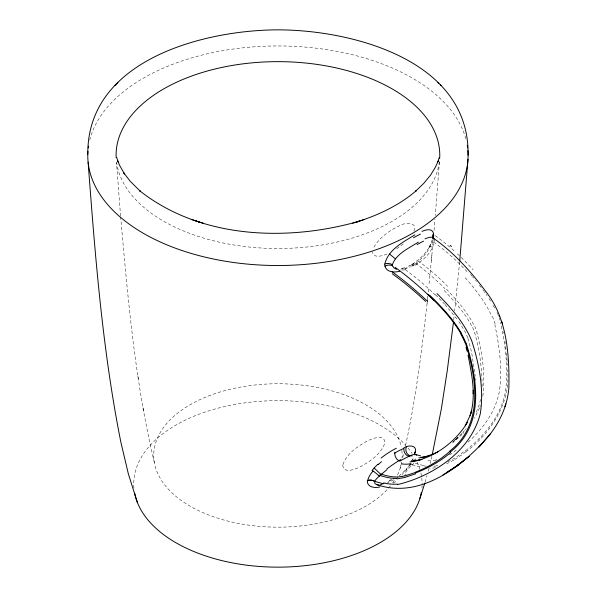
<?xml version="1.0" encoding="UTF-8"?>
<svg xmlns="http://www.w3.org/2000/svg" width="597" height="597" viewBox="0 0 597 597"><rect width="100%" height="100%" fill="white"/><g stroke="black" fill="none" stroke-linecap="round" stroke-linejoin="round"><path stroke-width="0.45" stroke-dasharray="2.98 2.24" d="M482.092 386.774C481.988 368.707 479.764 350.424 474.742 333.036M439.399 161.959L435.303 215.629M431.385 260.411L433.168 240.449M434.034 230.338L434.989 219.3M459.653 262.001L454.653 310.813M405.542 445.563C415.788 398.699 421.743 351.021 427.094 303.388L427.594 298.291M427.094 303.388L427.825 296.075M428.236 291.866L428.736 286.926M429.056 283.612L431.9 255.165M453.675 319.992L454.265 314.485M482.831 396.132C485.63 374.707 482.16 352.745 476.779 331.962M480.607 399.408L478.578 406.676L475.705 413.661M431.87 456.302L430.183 463.414M400.154 468.235L401.445 462.794M402.736 457.354L403.818 452.817M432.303 239.666L428.818 247.912L429.661 246.374M428.183 471.264L428.847 468.652M425.064 482.286L427.027 475.563M432.795 240.39C429.191 251.68 420.594 260.934 410.542 266.941A5.992 3.44 60.3 0 1 415.311 265.187C424.057 259.717 433.206 251.449 434.235 240.554A5.992 3.642 3.7 0 1 433.892 240.292M479.958 406.766L480.376 405.594M413.908 231.084C418.221 221.606 404.333 222.263 399.393 225.86C388.931 230.785 378.647 238.009 373.244 248.509M479.525 407.93L474.578 418.146M430.265 245.255L430.803 244.106M412.467 460.048L413.042 458.742M415.094 459.003L414.37 460.414M428.907 247.74L424.266 254.113L420.221 258.262L413.825 263.24L408.408 266.24M410.579 463.421L406.072 469.578L406.497 469.078L398.744 476.324M410.094 465.026L402.124 474.525M465.317 429.609L466.145 428.601M464.481 430.594L462.765 432.519M462.906 433.467L463.779 432.534M461.891 433.452L452.966 441.981M462.026 434.385L452.451 442.989M405.4 472.406L411.87 464.653L422.318 467.444M453.63 441.37L455.615 439.541M456.272 438.937L458.257 437.108M455.399 439.728L456.362 438.87M468.085 442.078C483.57 428.445 496.361 410.415 499.652 389.684C502.316 368.05 499.368 345.991 494.861 324.783M403.288 243.957L395.475 249.658M465.772 450.556C484.816 435.429 501.741 414.967 505.681 390.304C508.338 367.804 505.465 344.842 500.562 322.835M465.921 451.884C491.316 432.788 510.965 402.453 507.614 369.625M453.787 460.115L445.034 464.615M449.496 454.862L450.638 454.265A336.611 176.727 59.9 0 0 456.921 449.519M393.632 479.854L387.125 483.04M447.765 461.832L453.892 458.586A342.656 191.809 60.9 0 0 465.548 450.205M387.102 253.994C382.886 255.77 373.423 258.889 372.424 252.009M404.691 267.695L401.102 268.643L402.221 268.411M436.564 465.742L437.855 465.473M435.758 459.809L436.922 459.615M423.191 465.503L413.087 462.727M435.549 294.717L444.578 304.06M444.183 290.5C454.892 301.709 465.466 313.5 472.436 327.469M446.452 289.187C457.123 300.455 467.645 312.313 474.518 326.358M445.019 304.545L458.026 320.395M465.19 277.747C475.518 289.552 485.54 302.037 491.935 316.485M470.6 274.523L472.13 276.284M472.637 276.874L473.652 278.06M475.585 280.389L476.451 281.448M479.436 285.194L482.749 289.56M483.152 290.112L483.966 291.217M484.361 291.769L485.152 292.881M458.892 321.611L465.093 331.768A35.85 20.649 59.7 0 1 467.921 338.327M486.13 294.276L487.092 295.679M488.958 298.493L491.6 302.746M493.1 305.343L494.995 308.888M467.966 338.327L471.667 352.536L475.249 376.222M154.31 462.362C135.049 381.901 127.959 299.149 120.654 216.927M503.472 332.007L503.667 333.059M142.989 407.751L143.713 412.348M137.9 376.035L138.653 380.796M504.913 341.305L505.211 343.596M505.569 346.402L505.98 349.745M506.353 353.051L506.696 356.319M120.572 216.01L116.527 162.69M506.905 358.588L507.405 365.282M475.443 378.319L475.608 380.393M422.094 485.6A144.19 83.244 0 0 1 421.937 488.145M133.937 488.145A144.19 83.244 0 0 1 239.964 403.594A144.19 83.244 0 0 1 405.699 445.317M408.005 447.974A144.19 83.244 0 0 1 412.109 453.421M415.43 458.824A144.19 83.244 0 0 1 416.281 460.451M417.087 462.085A144.19 83.244 0 0 1 419.96 469.541M420.855 472.899A144.19 83.244 0 0 1 422.124 483.906M89.722 140.108A190.144 109.781 0 0 1 277.933 45.954A190.144 109.781 0 0 1 466.145 140.108M401.58 462.272A124.206 71.707 0 0 1 397.109 475.66M394.311 480.518A124.206 71.707 0 0 1 392.438 483.234M390.386 485.913A124.206 71.707 0 0 1 190.913 506.622A124.206 71.707 0 0 1 223.159 391.102A124.206 71.707 0 0 1 401.259 446.944M401.826 450.339A124.206 71.707 0 0 1 402.057 458.018M439.362 161.742A161.832 93.438 0 0 1 277.933 248.516A161.832 93.438 0 0 1 116.512 161.742M435.168 235.673A205.816 132.37 66.8 0 1 449.899 247.136M451.802 248.777A205.816 132.37 66.8 0 1 455.593 252.15M457.474 253.882A205.816 132.37 66.8 0 1 459.347 255.643M461.212 257.434A205.816 132.37 66.8 0 1 473.07 269.792M434.28 240.255A5.791 2 -75.6 0 1 434.288 240.487M496.965 312.321A45.775 26.775 63.6 0 1 497.935 314.552M499.159 317.671A45.775 26.775 63.6 0 1 500.853 322.843M436.623 465.884A85.52 47.924 59.8 0 1 433.892 466.272M426.288 466.182A85.52 47.924 59.8 0 1 423.251 465.727M413.669 463.138A14.537 5.649 -60.3 0 1 412.266 465.332M433.601 242.024A204.808 133.377 67.8 0 1 467.809 272.508M430.094 246.889A5.985 0.56 28.4 0 1 432.504 247.359M492.398 316.335A40.29 23.738 64.3 0 1 495.346 324.805M436.004 460.347A80.117 42.417 59.4 0 1 426.027 460.556M465.824 451.735A346.148 197.241 60.5 0 1 453.787 460.1M435.407 467.742A86.856 49.514 59.9 0 1 429.586 468.197M409.96 464.951A5.985 1.097 32.4 0 1 409.855 464.585M410.296 464.354A5.985 1.097 32.4 0 1 412.131 464.921M405.393 269.71A210.644 120.31 59.4 0 1 435.4 295.134M405.453 269.687A38.469 27.507 -75.1 0 1 401.527 270.12M400.848 269.493A5.985 3.955 76.3 0 1 405.46 269.172M415.124 264.411A54.805 39.395 -76 0 1 409.706 267.195M407.266 268.12A54.805 39.395 -76 0 1 405.438 268.68M415.609 263.329A208.04 125.87 62.7 0 1 444.929 288.635M472.6 327.41A33.977 19.88 61.7 0 1 474.921 333.029M418.094 260.852A207.734 127.594 63.7 0 1 447.616 286.329M412.87 265.344A5.992 3.373 54.5 0 1 417.624 263.74M474.719 326.29A33.962 19.888 62.1 0 1 477.003 331.947M410.266 265.747A58.312 40.215 -71.3 0 1 409.646 266.12M407.132 267.516A58.312 40.215 -71.3 0 1 402.012 269.732M413.079 458.959A14.007 5.112 -62.6 0 1 412.475 460.28M411.355 463.675A20.388 9.53 -61.8 0 1 410.408 465.182M395.378 477.548A59.431 40.611 -70 0 1 387.557 481.794M406.169 474.175A58.596 42.215 -77.2 0 1 402.9 476.906M391.96 478.973A59.633 39.506 -66.6 0 1 389.035 480.824M385.296 482.809A59.633 39.506 -66.6 0 1 384.543 483.16M402.826 476.212A61.185 43.477 -75.4 0 1 401.654 477.234M395.804 481.54A61.185 43.477 -75.4 0 1 392.789 483.301M342.79 465.056C343.193 474.764 357.036 468.675 361.954 465.929C371.267 460.451 381.535 453.489 384.923 442.705C384.52 432.997 370.677 439.079 365.76 441.825C356.454 447.31 346.178 454.265 342.79 465.056"/><path stroke-width="0.9" d="M468.063 355.193C471.914 374.961 476.413 395.96 470.1 415.713L471.749 410.46L469.943 415.952L465.182 425.721M87.804 154.22C86.938 60.14 203.51 30.022 277.933 29.85C352.64 29.91 469.884 60.581 468.085 155.227M422.019 231.42C425.586 229.651 432.929 227.897 433.541 233.778A12.283 5.291 -65.2 0 1 433.653 235.867L433.243 238.621M467.988 159.265L459.735 261.076M453.384 322.746L447.213 371.021L441.317 409.102L432.273 454.504M372.371 470.593A5.985 0.769 40.2 0 1 379.222 476.234C377.192 478.04 371.692 482.518 376.371 484.503C419.198 499.547 461.317 467.481 487.906 436.922C499.51 422.967 507.629 405.661 508.883 387.423C509.465 354.402 507.099 318.283 485.682 291.321C470.503 271.008 452.899 251.479 431.937 237.196C429.527 237.016 427.213 238.009 425.012 238.867M424.818 483.13L419.863 498.592M437.862 162.018L439.228 157.466M504.943 406.758L505.875 403.915M438.399 160.571L435.31 167.332L430.676 174.928L423.736 183.391L415.393 191.428L416.184 190.756C397.938 206.368 375.588 216.442 352.693 223.166M467.623 422.183C455.16 442.481 433.743 458.518 409.923 461.981M414.863 234.845C403.206 242.083 388.237 249.591 384.811 263.993A5.985 3.649 3.1 0 1 392.333 264.672C396.393 253.583 408.938 248.225 418.333 242.121M490.316 433.855L479.018 447.004L481.727 443.862M117.9 82.505L114.825 85.565M449.802 451.048C483.682 424.564 476.802 378.983 465.451 343.171M450.31 451.996C484.816 425.101 477.742 379.453 466.108 343.074M378.192 464.541L381.476 461.675M386.931 469.69L381.013 474.563L374.461 468.309M446.884 472.421L458.197 465.018L443.026 474.943M437.907 451.787L434.646 453.384M433.564 453.869L424.967 456.959L418.893 457.914M414.46 453.936A5.985 4.306 3.4 0 1 415.475 451.541C416.602 444.601 408.154 445.302 404.079 447.616A5.985 4.53 68.9 0 0 408.773 456.235C411.132 455.615 414.676 453.138 416.646 455.235M415.572 473.809L404.729 477.496L396.886 478.884M415.691 472.376L405.05 475.884L397.378 477.145M429.273 455.75L430.347 455.392M359.894 220.942L356.319 222.084L364.543 219.42M357.349 221.771C285.791 241.785 199.98 238.427 139.683 190.756L140.474 191.428L130.265 181.316L123.691 172.749L124.497 173.943L119.437 165.093L116.639 157.466M428.243 456.071L421.191 457.354M399.535 271.329C394.505 272.575 386.565 272.441 384.99 266.232A12.194 7.776 -47.2 0 1 384.789 264.075M379.879 486.921C375.125 488.294 366.894 487.353 367.349 480.757A5.985 4.119 2.7 0 1 374.588 481.339L383.677 483.839M397.669 484.555C433.474 475.899 470.809 451.078 480.316 413.617C484.1 389.348 479.227 364.289 471.846 341.133A52.588 30.32 56.5 0 0 466.361 329.887C458.593 316.313 447.959 304.642 437.011 293.582M378.737 484.995L376.371 484.503M400.624 460.683L399.565 460.332M415.654 454.474L420.587 455.892M409.923 456.578L408.773 456.235M412.236 456.033L410.646 455.541M191.331 219.42L199.555 222.084L195.98 220.942M198.525 221.771L203.181 223.166M396.609 269.307L393.916 267.896L392.527 265.837A5.873 4.373 -37.5 0 1 392.251 264.687M389.542 254.001L395.378 258.837M427.773 294.299C440.049 306.022 451.974 318.477 460.638 333.178M433.37 237.785L434.064 239.039M429.639 295.149C441.384 306.567 452.78 318.679 461.145 332.857M440.28 84.789L441.049 85.565M437.974 82.505L438.735 83.267M117.475 160.571L118.012 162.018M137.482 502.719L128.355 473.884L120.818 441.974C102.49 349.79 95.139 255.874 88.125 162.28M502.629 324.275L501.898 321.873M466.048 347.447L467.108 351.223M473.167 390.184L473.272 393.826L473.249 393.035M421.378 492.383A144.19 83.244 0 0 1 278.672 567.15A144.19 83.244 0 0 1 134.653 493.226M467.869 150.511A190.144 109.781 0 0 1 278.687 265.516A190.144 109.781 0 0 1 87.938 151.377M88.274 147.899A190.144 109.781 0 0 1 88.513 146.168M467.22 145.295A190.144 109.781 0 0 1 467.6 147.899M116.161 157.578A161.832 93.438 0 0 1 278.657 61.648A161.832 93.438 0 0 1 439.668 158.414M450.198 245.397A206.443 132.676 66.8 0 1 451.489 246.494M498.943 315.388A47.073 27.35 63.3 0 1 499.361 316.447M395.169 267.359A213.017 105.423 53.4 0 1 434.265 300.739M397.505 484.1A86.207 53.648 60.5 0 1 383.52 482.951M367.356 480.57A5.985 4.015 5.2 0 1 374.64 481.361M392.177 271.836A213.748 106.706 53.8 0 1 427.579 301.41M460.944 332.947A47.223 26.984 56.5 0 1 465.884 343.074M450.705 452.556A334.26 198.622 57.3 0 1 415.161 473.055M396.736 478.436A87.572 52.036 59.6 0 1 379.08 475.1M379.52 476.234A17.574 3.328 -39.8 0 1 381.267 474.69M392.341 273.814A214.741 106.945 53.6 0 1 425.601 301.388M385.005 266.247A5.985 4.209 -13.2 0 1 392.52 265.844M460.414 333.275A45.879 26.29 56.6 0 1 465.212 343.171M449.959 451.272A328.917 192.271 58.8 0 1 415.549 472.108M397.326 476.988A85.856 50.2 59.7 0 1 380.976 474.011M410.684 463.697A71.789 37.163 61.8 0 1 401.632 463.862M386.901 468.906A40.738 9.836 -39.8 0 1 400.9 459.556M399.923 461.078A41.708 9.037 -38.9 0 1 408.4 456.66M419.803 459.906A71.894 35.626 63.4 0 1 411.296 460.802M422.101 459.317A72.356 35.484 63.7 0 1 413.661 460.362M432.564 237.957A5.985 3.612 3.5 0 1 433.616 235.972M433.765 239.106A5.992 4.545 -7.3 0 1 433.504 233.763M417.079 244.583A56.827 16.089 -42.1 0 1 423.549 241.136M413.52 237.785A59.618 18.201 -43.1 0 1 420.422 234.114M410.594 455.698A5.985 4.91 84.5 0 1 406.266 446.996M414.452 454.004A5.985 4.149 5.2 0 1 415.46 451.75M415.206 451.974A14.007 5.112 -62.6 0 1 414.587 454.817M372.065 470.436A23.567 12.447 -45.3 0 1 374.177 468.063M367.685 480.451A15.992 8.507 -45.2 0 1 373.035 471.048M374.103 468.033A31.447 14.783 -45.7 0 1 377.983 464.19M399.58 460.929A5.985 3.851 68.6 0 1 394.886 452.28M381.065 458.071A46.394 17.626 -44.8 0 1 396.363 448.243M394.296 453.332A47.126 13.821 -42.2 0 1 403.4 448.623M382.259 484.122A59.633 39.506 -66.6 0 1 379.961 484.936M469.011 456.451L454.586 467.593L469.011 456.451"/></g></svg>
